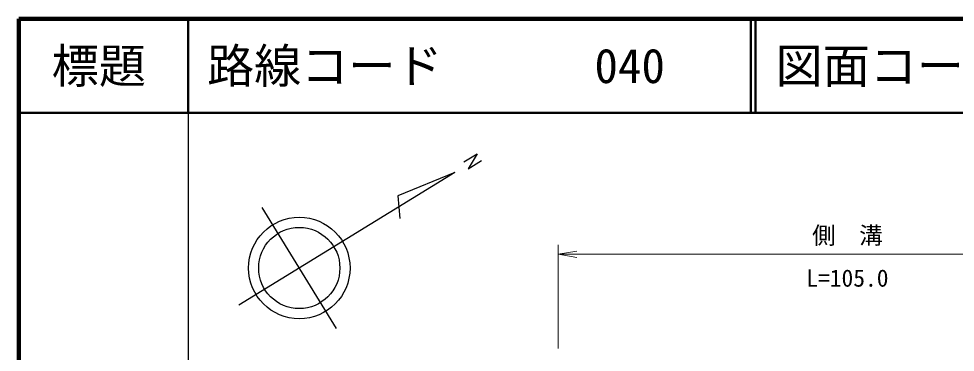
# Model space of a CAD drawing. Units: millimetres, scale not verified. Extents: x 40000 to 680000, y 20000 to 380000.
# Drawn here: x 40000 to 139454, y 344587 to 380000 of the extents above; entities that cross this region are included whole.
import ezdxf
from ezdxf.enums import TextEntityAlignment as Align

# ---------------------------------------------------------------- set-up
doc = ezdxf.new("R2010")
doc.units = ezdxf.units.MM
doc.header["$LTSCALE"] = 1000
for name, color, linetype, lineweight in [('M-BMK-SRVR', 3, 'Continuous', 25), ('M-STR-HTXT', 7, 'Continuous', 13), ('M-TTL', 2, 'Continuous', 140), ('M-TTL-BAND', 7, 'Continuous', 25), ('M-TTL-LINE', 7, 'Continuous', 50)]:
    doc.layers.add(name, color=color, linetype=linetype, lineweight=lineweight)
doc.layers.add('M-TTL-TXT', color=7, linetype='Continuous')
doc.styles.add('ＭＳ ゴシック', font='')
doc.styles.get('ＭＳ ゴシック').set_extended_font_data('MS Gothic')

# ---------------------------------------------------------------- blocks, each defined once
blk = doc.blocks.new('open_arrow')
at = {"color": 0, "linetype": 'Continuous', "lineweight": -2}
blk.add_lwpolyline([(7.5, 1.25), (0, 0), (7.5, -1.25)], dxfattribs=at)

msp = doc.modelspace()

# ---------------------------------------------------------------- linework, layer by layer
at = {"layer": 'M-BMK-SRVR'}
for p, q in [((87279, 364799), (88696, 365668)), ((88696, 365668), (87725, 364061)), ((87725, 364061), (89144, 364940)), ((86329, 363666), (63364, 349593)), ((86329, 363666), (80255, 361207)), ((80255, 361207), (80462, 358807)), ((73735, 347103), (65854, 359963))]:
    msp.add_line(p, q, dxfattribs=at)
for radius in [5387, 4309]:
    msp.add_circle((69794, 353533), radius, dxfattribs=at)
at = {"layer": 'M-STR-HTXT'}
for p, q in [((97282, 345000), (97282, 356000)), ((97282, 355000), (159054, 355000))]:
    msp.add_line(p, q, dxfattribs=at)
at = {"layer": 'M-TTL'}
for p, q in [((40000, 380000), (40000, 20000)), ((680000, 380000), (40000, 380000))]:
    msp.add_line(p, q, dxfattribs=at)
at = {"layer": 'M-TTL-BAND'}
msp.add_line((58000, 370000), (58000, 20000), dxfattribs=at)
at = {"layer": 'M-TTL-LINE'}
for p, q in [((58000, 380000), (58000, 370000)), ((117750, 380000), (117750, 370000)), ((118250, 380000), (118250, 370000)), ((40000, 370000), (680000, 370000))]:
    msp.add_line(p, q, dxfattribs=at)

# ---------------------------------------------------------------- block references
at = {"layer": 'M-STR-HTXT', "xscale": 267, "yscale": 267}
msp.add_blockref('open_arrow', (97282, 355000), dxfattribs=at)

# ---------------------------------------------------------------- texts
at = {"layer": 'M-STR-HTXT', "style": 'ＭＳ ゴシック'}
msp.add_text('側\u3000溝', height=1833, dxfattribs=at).set_placement((128000, 357000), align=Align.MIDDLE_CENTER)
msp.add_text('L=105.0', height=1833, dxfattribs=at).set_placement((128000, 351000), align=Align.BOTTOM_CENTER)
at = {"layer": 'M-TTL-TXT', "style": 'ＭＳ ゴシック'}
msp.add_text('標題', height=3666, dxfattribs=at).set_placement((48500, 375000), align=Align.MIDDLE_CENTER)
for s, p in [('路線コード', (60000, 375000)), ('図面コード', (120380, 375000)), ('040', (101142, 375000))]:
    msp.add_text(s, height=3666, dxfattribs=at).set_placement(p, align=Align.MIDDLE_LEFT)

doc.saveas('drawing.dxf')
